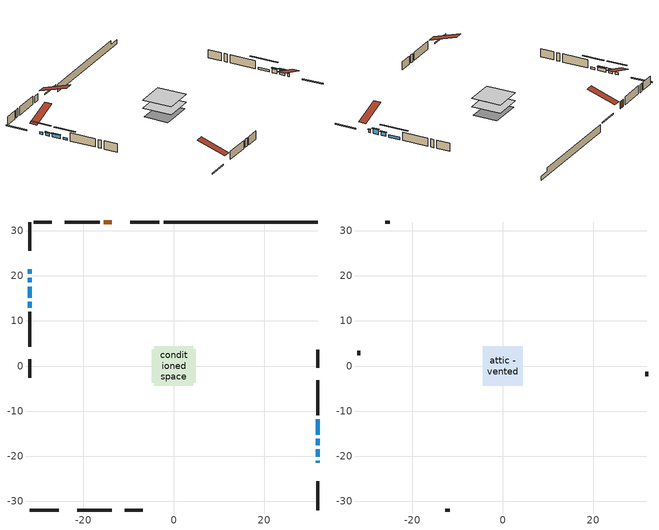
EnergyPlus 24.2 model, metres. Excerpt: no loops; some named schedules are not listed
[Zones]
conditioned space
 floor adiabatic (AdiabaticFloorConstruction): -4.36,-4.36 -4.36,4.36 4.36,4.36 4.36,-4.36 z1.3
 floor foundation (Slab1 construction): -4.88,-3.66 -4.88,3.66 4.88,3.66 4.88,-3.66 z-1.02
 wall outside (RimJoist1 construction): -3.18,31.89 -9.58,31.89 / -31.89,-31.89 -25.49,-31.89 / -31.89,31.89 -31.89,25.49 / 31.89,-31.89 31.89,-25.49 z1.3:1.6
 wall outside (AdiabaticWallConstruction 1): -13.69,31.89 -15.5,31.89 z1.3:3.33
 wall outside (AdiabaticWallConstruction): 31.89,-21.38 31.89,-20.97 / -31.89,19.54 -31.89,18.52 z1.3:2.22; -31.89,21.38 -31.89,20.47 z1.3:2.01; 31.89,-20.05 31.89,-18.47 z1.3:2.72; 31.89,-17.54 31.89,-16.11 z1.3:2.46; -31.89,17.6 -31.89,15.16 z1.3:2.29; 31.89,-15.18 31.89,-11.83 z1.3:1.96; -31.89,14.23 -31.89,12.91 z1.3:1.91
 wall outside (Wall1 construction): -16.43,31.89 -24.12,31.89 / -21.38,-31.89 -13.69,-31.89 / -31.89,11.98 -31.89,4.29 / 31.89,-10.9 31.89,-3.21 z1.3:3.74
 wall outside (Wall3 construction): -26.97,31.89 -30.96,31.89 / -10.84,-31.89 -6.85,-31.89 / -31.89,1.44 -31.89,-2.55 / 31.89,-0.36 31.89,3.63 z1.3:3.74
 wall foundation (FoundationWall1 construction): -2.25,31.89,-1.02 -2.25,31.89,1.3 28.47,31.89,1.3 28.47,31.89,0.22 31.89,31.89,0.22 31.89,31.89,-1.02
 window (WindowConstruction 3): 31.89,-21.38 31.89,-20.98 z1.3:2.21
 window (WindowConstruction 7): -31.89,21.38 -31.89,20.47 z1.3:2.01
 window (WindowConstruction 4): -31.89,19.54 -31.89,18.52 z1.3:2.21
 window (WindowConstruction): 31.89,-20.05 31.89,-18.47 z1.3:2.72
 window (WindowConstruction 1): 31.89,-17.54 31.89,-16.11 z1.3:2.46
 window (WindowConstruction 2): -31.89,17.59 -31.89,15.16 z1.3:2.29
 window (WindowConstruction 5): 31.89,-15.18 31.89,-11.83 z1.3:1.96
 window (WindowConstruction 6): -31.89,14.23 -31.89,12.91 z1.3:1.91
 door (Door): -13.69,31.89 -15.5,31.89 z1.3:3.33
 ceiling adiabatic (AdiabaticFloorConstruction): 4.36,-4.36 4.36,4.36 -4.36,4.36 -4.36,-4.36 z1.3
attic - vented
 floor to conditioned space (Floor1 construction Reversed): -4.38,-4.38 -4.38,4.38 4.38,4.38 4.38,-4.38 z3.74
 wall outside (Wall2 construction): -25.05,31.89 -26.04,31.89 / -12.76,-31.89 -11.77,-31.89 / -31.89,3.36 -31.89,2.37 / 31.89,-2.28 31.89,-1.29 z1.3:3.74
 roof outside (Roof1 construction): -12.76,31.89,3.74 -12.76,23.36,6.58 -10.51,23.36,6.58 -10.51,31.89,3.74; -22.31,-31.89,3.74 -22.31,-23.36,6.58 -24.56,-23.36,6.58 -24.56,-31.89,3.74; -31.89,22.31,3.74 -23.36,22.31,6.58 -23.36,24.56,6.58 -31.89,24.56,3.74; 31.89,-22.31,3.74 23.36,-22.31,6.58 23.36,-24.56,6.58 31.89,-24.56,3.74
shading: 31.89,-20.78 31.89,-21.58 32.3,-21.58 32.3,-20.78 z2.42; -31.89,17.83 -31.89,24.02 -32.3,24.02 -32.3,17.83 z4.65; -31.89,18.32 -31.89,19.74 -32.3,19.74 -32.3,18.32 z2.42; 31.89,-18.27 31.89,-20.25 32.3,-20.25 32.3,-18.27 z2.92; 31.89,-15.91 31.89,-17.74 32.3,-17.74 32.3,-15.91 z2.66; -31.89,14.96 -31.89,17.8 -32.3,17.8 -32.3,14.96 z2.49; 31.89,-9.19 31.89,-17.82 32.3,-17.82 32.3,-9.19 z4.6; -31.89,10.27 -31.89,16.87 -32.3,16.87 -32.3,10.27 z4.55
[Building]
Building 1: Terrain=Suburbs
[Site:Location]
Regina Intl AP_SK: Latitude {deg}=50.43; Longitude {deg}=-104.67; Time Zone {hr}=-6; Elevation {m}=578; Keep Site Location Information=Yes
[Site:GroundTemperature:Shallow]
-2.28208, -4.75844, -4.95676, -3.7816, 0.936024, 5.63167, 9.70254, 12.2813, 12.5004, 10.403, 6.43594, 1.88434
[Site:WaterMainsTemperature]
Calculation Method=Schedule; Temperature Schedule=mains temperature schedule
[Material] Roughness=Rough; Thermal Absorptance=0.9
Name | Thickness {m} | Conductivity {W/m-K} | Density {kg/m3} | Specific Heat {J/kg-K} | Solar Absorptance | Visible Absorptance
asphalt or fiberglass shingles | 0.00635 | 0.162714 | 1121.4 | 1465.45 | 0.84 | 0.84
ceiling loosefill ins | 0.0846667 | 0.0480833 | 16.02 | 1046.75 | 0.7 | 0.7
ceiling stud and cavity | 0.1397 | 0.133789 | 65.682 | 1177.47 | 0.7 | 0.7
concrete 4.0 in. | 0.1016 | 1.803125 | 2242.8 | 837.4 | 0.7 | 0.7
concrete 8.0 in. | 0.2032 | 1.803125 | 2242.8 | 837.4 | 0.7 | 0.7
door material | 0.04445 | 0.0451087 | 512.64 | 1214.23 | 0.7 | 0.7
exterior vertical ins | 0.0427865 | 0.029427 | 32.04 | 1214.23 | 0.7 | 0.7
floor covering | 0.0127 | 0.0433444 | 54.468 | 1339.84 | 0.6 | 0.6
floor rigid ins; wall rigid ins | 0.512978 | 0.029427 | 32.04 | 1214.23 | 0.7 | 0.7
floor stud and cavity | 0.1397 | 1.75129 | 37.0049 | 1207.88 | 0.7 | 0.7
furniture material conditioned space 1 | 0.1524 | 0.115458 | 640.8 | 1214.23 | 0.6 | 0.6
gypsum board | 0.0127 | 0.160291 | 801 | 837.4 | 0.6 | 0.6
gypsum board 1 | 0.0127 | 0.160291 | 801 | 837.4 | 0.7 | 0.7
osb sheathing 0.5 in. | 0.0127 | 0.115458 | 512.64 | 1214.23 | 0.7 | 0.7
osb sheathing 0.75 in. | 0.01905 | 0.115458 | 512.64 | 1214.23 | 0.7 | 0.7
osb sheathing 2.0 in. | 0.0508 | 0.115458 | 512.64 | 1214.23 | 0.7 | 0.7
rim joist stud and cavity | 0.0508 | 0.0284916 | 125.044 | 1163.47 | 0.6 | 0.6
slab rigid ins | 0.0052842 | 0.029427 | 32.04 | 1214.23 | 0.7 | 0.7
wall stud and cavity | 0.1397 | 0.0907762 | 139.0536 | 1170.24 | 0.7 | 0.7
wall stud and cavity 1 | 0.0889 | 6.1454 | 50.32683 | 1063.81 | 0.6 | 0.6
wall stud and cavity 2 | 0.1397 | 0.0945237 | 139.0536 | 1170.24 | 0.7 | 0.7
wall stud and cavity 3 | 0.0889 | 0.380278 | 52.3479 | 1209.89 | 0.7 | 0.7
wall stud and cavity 4 | 0.0889 | 0.391764 | 83.0341 | 1211.67 | 0.7 | 0.7
wood siding | 0.0254 | 0.102417 | 544.68 | 1172.36 | 0.4 | 0.4
wood siding 1 | 0.00254 | 0.102417 | 544.68 | 1172.36 | 0.4 | 0.4
wood siding 2; wood siding 3; wood siding 4 | 0.0254 | 0.102417 | 544.68 | 1172.36 | 0.7 | 0.7
[WindowMaterial:SimpleGlazingSystem]
Name | U-Factor {W/m2-K} | Solar Heat Gain Coefficient
WindowMaterial | 2.90259 | 0.68
WindowMaterial 1 | 1.69375 | 0.57
WindowMaterial 2 | 1.74826 | 0.55
WindowMaterial 3 | 4.92339 | 0.62
WindowMaterial 4 | 3.886591 | 0.68
WindowMaterial 5 | 1.81071 | 0.54
WindowMaterial 6 | 2.96562 | 0.62
WindowMaterial 7 | 2.96619 | 0.62
[Construction]
AdiabaticFloorConstruction: floor stud and cavity, floor rigid ins, osb sheathing 0.75 in., floor covering
AdiabaticWallConstruction: wood siding 3, wall rigid ins, wall stud and cavity 3, gypsum board
AdiabaticWallConstruction 1: wood siding 4, wall rigid ins, wall stud and cavity 3, gypsum board
Door: door material
Floor1 construction Reversed: gypsum board, ceiling stud and cavity, ceiling loosefill ins
FoundationWall1 construction: concrete 8.0 in., gypsum board 1
furniture construction conditioned space 1: furniture material conditioned space 1
PartitionWallConstruction: gypsum board, wall stud and cavity 4, gypsum board
RimJoist1 construction: wood siding 2, osb sheathing 2.0 in., rim joist stud and cavity
Roof1 construction: asphalt or fiberglass shingles
Slab1 construction: slab rigid ins, concrete 4.0 in.
Wall1 construction: wood siding, osb sheathing 0.5 in., wall stud and cavity, gypsum board
Wall2 construction: wood siding 1, wall stud and cavity 1
Wall3 construction: wood siding, osb sheathing 0.5 in., wall stud and cavity 2, gypsum board
WindowConstruction: WindowMaterial
WindowConstruction 1: WindowMaterial 1
WindowConstruction 2: WindowMaterial 2
WindowConstruction 3: WindowMaterial 3
WindowConstruction 4: WindowMaterial 4
WindowConstruction 5: WindowMaterial 5
WindowConstruction 6: WindowMaterial 6
WindowConstruction 7: WindowMaterial 7
[Zone] Multiplier=1; Part of Total Floor Area=Yes
Name | Volume {m3}
attic - vented | 35.3685
conditioned space | 368.5
[Space]
Name | Zone | Volume {m3}
attic - vented 1 | attic - vented | 35.3685
conditioned space 1 | conditioned space | 368.5
[ZoneInfiltration:EffectiveLeakageArea]
infil attic - vented 1: Zone or Space=attic - vented 1; Schedule=Always On Discrete; Effective Air Leakage Area {cm2}=2420.53; Stack Coefficient=0.000367222; Wind Coefficient=1.29475e-05
[ZoneMixing]
whole house fan mix: Zone or Space=attic - vented; Schedule=Always On Continuous; Design Flow Rate Calculation Method=Flow/Zone; Design Flow Rate {m3/s}=0; Source Zone or Space=conditioned space
[SurfaceProperty:ExposedFoundationPerimeter]
Slab1: Exposed Perimeter Calculation Method=TotalExposedPerimeter; Total Exposed Perimeter {m}=34.139
[InternalMass] Zone or ZoneList=conditioned space; Space or SpaceList=conditioned space 1
Name | Construction | Surface Area {m2}
furniture mass conditioned space 1 | furniture construction conditioned space 1 | 58.9401
partition wall mass | PartitionWallConstruction | 147.35
[Lights]
interior lighting: Zone or ZoneList or Space or SpaceList=conditioned space 1; Schedule=interior lighting schedule; Design Level Calculation Method=LightingLevel; Lighting Level {W}=343.2; Return Air Fraction=0; Fraction Radiant=0.6; Fraction Visible=0.2; Fraction Replaceable=1
[People]
occupants: Zone or ZoneList or Space or SpaceList=conditioned space 1; Number of People Schedule=occupants schedule; Number of People Calculation Method=People; Number of People=3; Fraction Radiant=0.314171; Sensible Heat Fraction=0.56303; Activity Level Schedule=occupants activity schedule; Carbon Dioxide Generation Rate {m3/s-W}=0; Enable ASHRAE 55 Comfort Warnings=No; Mean Radiant Temperature Calculation Type=EnclosureAveraged
[ElectricEquipment] Zone or ZoneList or Space or SpaceList=conditioned space 1; Design Level Calculation Method=EquipmentLevel
Name | Schedule | Design Level {W} | Fraction Latent | Fraction Radiant | Fraction Lost
clothes dryer | clothes dryer schedule | 140.772 | 0.015 | 0.081 | 0.85
clothes washer | clothes washer schedule | 32.1985 | 0.03 | 0.162 | 0.7
cooking range | cooking range schedule | 215.147 | 0.08 | 0.432 | 0.2
dishwasher | dishwasher schedule | 66.8632 | 0.3 | 0.18 | 0.4
fridge | fridge schedule | 72.9452 | 0 | 0.6 | 0
mech vent house fan | mech vent house fan schedule | 10 | 0 | 0 | 1
mech vent house fan cfis | mech vent house fan cfis schedule | 0 | 0 | 0 | 0
misc plug loads | misc plug loads schedule | 494.7 | 0.045 | 0.513 | 0.1
whole house fan | Always On Discrete | 0 | 0 | 0 | 1
[OtherEquipment] Zone or ZoneList or Space or SpaceList=conditioned space 1; Design Level Calculation Method=EquipmentLevel
Name | Fuel Type | Schedule | Design Level {W} | Fraction Latent | Fraction Radiant | Fraction Lost
clothes dryer 1 | Electricity | clothes dryer schedule | 0 | 0.015 | 0.081 | 0.85
cooking range 1 | Electricity | cooking range schedule | 0 | 0.08 | 0.432 | 0.2
general water use latent | None | general water use schedule | 62.594 | 1 | 0 | 0
general water use sensible | None | general water use schedule | -61.6891 | 0 | 0.6 | 0
mech vent house fan latent load | None | Always On Discrete | 0 | 1 | 0 | 0
mech vent house fan sensible load | None | Always On Discrete | 0 | 0 | 0 | 0
water heater energy adjustment1 | NaturalGas | Always On Discrete | 0.01 | 0 | 0 | 1
[ZoneInfiltration:DesignFlowRate] Zone or ZoneList or Space or SpaceList=conditioned space 1; Schedule=Always On Discrete; Design Flow Rate Calculation Method=Flow/Zone; Design Flow Rate {m3/s}=0
infil flow; natural vent flow; whole house fan flow
[AvailabilityManager:Scheduled]
central ac and furnace airloop Availability Manager: Schedule=Always On Discrete
[Foundation:Kiva]
Foundation Kiva 1: Initial Indoor Air Temperature {C}=21; Wall Height Above Grade {m}=1.299972; Wall Depth Below Slab {m}=0.2032; Custom Block Material Name 1=exterior vertical ins; Custom Block Depth 1 {m}=2.31999; Custom Block X Position 1 {m}=0.2159; Custom Block Z Position 1 {m}=0
[Foundation:Kiva:Settings]
Soil Conductivity {W/m-K}=0.849921; Soil Density {kg/m3}=1842.3; Soil Specific Heat {J/kg-K}=418.7; Ground Solar Absorptivity=0.9; Ground Thermal Absorptivity=0.9; Ground Surface Roughness {m}=0.03; Far-Field Width {m}=40; Deep-Ground Boundary Condition=ZeroFlux; Deep-Ground Depth {m}=40; Minimum Cell Dimension {m}=0.2; Maximum Cell Growth Coefficient=3; Simulation Timestep=Timestep
[Exterior:Lights]
exterior lighting: Schedule=exterior lighting schedule; Design Level {W}=75.6
[EnergyManagementSystem:GlobalVariable]
central_ac_and_furnace_airloop_Fan_RTF
infil_program_Qfan
infil_program_Qinf
natural_vent_program_Qnv
natural_vent_program_Qwhf
[EnergyManagementSystem:Sensor]
Name | Output:Variable or Output:Meter Index Key | Output:Variable or Output:Meter
airflow_gain | infil flow | Infiltration Sensible Heat Gain Energy
airflow_gain_1 | natural vent flow | Infiltration Sensible Heat Gain Energy
airflow_gain_2 | whole house fan flow | Infiltration Sensible Heat Gain Energy
airflow_loss | infil flow | Infiltration Sensible Heat Loss Energy
airflow_loss_1 | natural vent flow | Infiltration Sensible Heat Loss Energy
airflow_loss_2 | whole house fan flow | Infiltration Sensible Heat Loss Energy
clg_load_cond |  | Cooling:EnergyTransfer:Zone:CONDITIONED SPACE
clg_sp_s; clg_sp_s_1 | cooling setpoint | Schedule Value
clothes_dryer_exhaust_0_sch_s | clothes dryer exhaust 0 schedule | Schedule Value
cool_season | cooling season schedule | Schedule Value
htg_load_cond |  | Heating:EnergyTransfer:Zone:CONDITIONED SPACE
htg_sp_s; htg_sp_s_1 | heating setpoint | Schedule Value
ig_ee_conv | clothes dryer | Electric Equipment Convective Heating Energy
ig_ee_conv_2 | cooking range | Electric Equipment Convective Heating Energy
ig_ee_conv_4 | fridge | Electric Equipment Convective Heating Energy
ig_ee_conv_5 | misc plug loads | Electric Equipment Convective Heating Energy
ig_ee_conv_6 | whole house fan | Electric Equipment Convective Heating Energy
ig_ee_rad | clothes dryer | Electric Equipment Radiant Heating Energy
ig_ee_rad_2 | cooking range | Electric Equipment Radiant Heating Energy
ig_ee_rad_4 | fridge | Electric Equipment Radiant Heating Energy
ig_ee_rad_5 | misc plug loads | Electric Equipment Radiant Heating Energy
ig_ee_rad_6 | whole house fan | Electric Equipment Radiant Heating Energy
ig_lgt_conv | interior lighting | Lights Convective Heating Energy
ig_lgt_rad | interior lighting | Lights Radiant Heating Energy
ig_lgt_vis | interior lighting | Lights Visible Radiation Heating Energy
ig_oe_conv | clothes dryer 1 | Other Equipment Convective Heating Energy
ig_oe_conv_1 | cooking range 1 | Other Equipment Convective Heating Energy
ig_oe_conv_2 | general water use latent | Other Equipment Convective Heating Energy
ig_oe_conv_3 | general water use sensible | Other Equipment Convective Heating Energy
ig_oe_conv_4 | water heater energy adjustment1 | Other Equipment Convective Heating Energy
ig_oe_rad | clothes dryer 1 | Other Equipment Radiant Heating Energy
ig_oe_rad_1 | cooking range 1 | Other Equipment Radiant Heating Energy
ig_oe_rad_2 | general water use latent | Other Equipment Radiant Heating Energy
ig_oe_rad_3 | general water use sensible | Other Equipment Radiant Heating Energy
ig_oe_rad_4 | water heater energy adjustment1 | Other Equipment Radiant Heating Energy
ig_ppl_conv | occupants | People Convective Heating Energy
ig_ppl_rad | occupants | People Radiant Heating Energy
im_conv | furniture mass conditioned space 1 | Surface Inside Face Convection Heat Gain Energy
im_conv_1 | partition wall mass | Surface Inside Face Convection Heat Gain Energy
im_ig | furniture mass conditioned space 1 | Surface Inside Face Internal Gains Radiation Heat Gain Energy
im_ig_1 | partition wall mass | Surface Inside Face Internal Gains Radiation Heat Gain Energy
im_lgt | furniture mass conditioned space 1 | Surface Inside Face Lights Radiation Heat Gain Energy
im_lgt_1 | partition wall mass | Surface Inside Face Lights Radiation Heat Gain Energy
im_sol | furniture mass conditioned space 1 | Surface Inside Face Solar Radiation Heat Gain Energy
im_sol_1 | partition wall mass | Surface Inside Face Solar Radiation Heat Gain Energy
im_surf | furniture mass conditioned space 1 | Surface Inside Face Net Surface Thermal Radiation Heat Gain Energy
im_surf_1 | partition wall mass | Surface Inside Face Net Surface Thermal Radiation Heat Gain Energy
mv_conv | mech vent house fan | Electric Equipment Convective Heating Energy
mv_conv_1 | mech vent house fan cfis | Electric Equipment Convective Heating Energy
mv_conv_2 | mech vent house fan latent load | Other Equipment Convective Heating Energy
mv_conv_3 | mech vent house fan sensible load | Other Equipment Convective Heating Energy
mv_rad | mech vent house fan | Electric Equipment Radiant Heating Energy
mv_rad_1 | mech vent house fan cfis | Electric Equipment Radiant Heating Energy
mv_rad_2 | mech vent house fan latent load | Other Equipment Radiant Heating Energy
mv_rad_3 | mech vent house fan sensible load | Other Equipment Radiant Heating Energy
natural_vent_s | natural vent schedule | Schedule Value
out_pb_s |  | Site Outdoor Air Barometric Pressure
out_wt_s |  | Site Outdoor Air Humidity Ratio
site_vw_s |  | Site Wind Speed
ss_back_out | Window1 | Surface Window Shortwave from Zone Back Out Window Heat Transfer Rate
ss_back_out_1 | Window10 | Surface Window Shortwave from Zone Back Out Window Heat Transfer Rate
ss_back_out_2 | Window2 | Surface Window Shortwave from Zone Back Out Window Heat Transfer Rate
ss_back_out_3 | Window3 | Surface Window Shortwave from Zone Back Out Window Heat Transfer Rate
ss_back_out_4 | Window4 | Surface Window Shortwave from Zone Back Out Window Heat Transfer Rate
ss_back_out_5 | Window5 | Surface Window Shortwave from Zone Back Out Window Heat Transfer Rate
ss_back_out_6 | Window7 | Surface Window Shortwave from Zone Back Out Window Heat Transfer Rate
ss_back_out_7 | Window9 | Surface Window Shortwave from Zone Back Out Window Heat Transfer Rate
ss_conv | Door1 | Surface Inside Face Convection Heat Gain Energy
ss_conv_1 | Window1 | Surface Inside Face Convection Heat Gain Energy
ss_conv_2 | Window10 | Surface Inside Face Convection Heat Gain Energy
ss_conv_3 | Window2 | Surface Inside Face Convection Heat Gain Energy
ss_conv_4 | Window3 | Surface Inside Face Convection Heat Gain Energy
ss_conv_5 | Window4 | Surface Inside Face Convection Heat Gain Energy
ss_conv_6 | Window5 | Surface Inside Face Convection Heat Gain Energy
ss_conv_7 | Window7 | Surface Inside Face Convection Heat Gain Energy
ss_conv_8 | Window9 | Surface Inside Face Convection Heat Gain Energy
ss_ig | Door1 | Surface Inside Face Internal Gains Radiation Heat Gain Energy
ss_ig_1 | Window1 | Surface Inside Face Internal Gains Radiation Heat Gain Energy
ss_ig_2 | Window10 | Surface Inside Face Internal Gains Radiation Heat Gain Energy
ss_ig_3 | Window2 | Surface Inside Face Internal Gains Radiation Heat Gain Energy
ss_ig_4 | Window3 | Surface Inside Face Internal Gains Radiation Heat Gain Energy
ss_ig_5 | Window4 | Surface Inside Face Internal Gains Radiation Heat Gain Energy
ss_ig_6 | Window5 | Surface Inside Face Internal Gains Radiation Heat Gain Energy
ss_ig_7 | Window7 | Surface Inside Face Internal Gains Radiation Heat Gain Energy
ss_ig_8 | Window9 | Surface Inside Face Internal Gains Radiation Heat Gain Energy
ss_lgt | Door1 | Surface Inside Face Lights Radiation Heat Gain Energy
ss_sol | Door1 | Surface Inside Face Solar Radiation Heat Gain Energy
ss_surf | Door1 | Surface Inside Face Net Surface Thermal Radiation Heat Gain Energy
ss_surf_1 | Window1 | Surface Inside Face Net Surface Thermal Radiation Heat Gain Energy
ss_surf_2 | Window10 | Surface Inside Face Net Surface Thermal Radiation Heat Gain Energy
ss_surf_3 | Window2 | Surface Inside Face Net Surface Thermal Radiation Heat Gain Energy
ss_surf_4 | Window3 | Surface Inside Face Net Surface Thermal Radiation Heat Gain Energy
ss_surf_5 | Window4 | Surface Inside Face Net Surface Thermal Radiation Heat Gain Energy
ss_surf_6 | Window5 | Surface Inside Face Net Surface Thermal Radiation Heat Gain Energy
ss_surf_7 | Window7 | Surface Inside Face Net Surface Thermal Radiation Heat Gain Energy
ss_surf_8 | Window9 | Surface Inside Face Net Surface Thermal Radiation Heat Gain Energy
ss_trans_in | Window1 | Surface Window Transmitted Solar Radiation Rate
ss_trans_in_1 | Window10 | Surface Window Transmitted Solar Radiation Rate
ss_trans_in_2 | Window2 | Surface Window Transmitted Solar Radiation Rate
ss_trans_in_3 | Window3 | Surface Window Transmitted Solar Radiation Rate
ss_trans_in_4 | Window4 | Surface Window Transmitted Solar Radiation Rate
ss_trans_in_5 | Window5 | Surface Window Transmitted Solar Radiation Rate
ss_trans_in_6 | Window7 | Surface Window Transmitted Solar Radiation Rate
ss_trans_in_7 | Window9 | Surface Window Transmitted Solar Radiation Rate
ss_trans_out | Window1 | Surface Inside Face Initial Transmitted Diffuse Transmitted Out Window Solar Radiation Rate
ss_trans_out_1 | Window10 | Surface Inside Face Initial Transmitted Diffuse Transmitted Out Window Solar Radiation Rate
ss_trans_out_2 | Window2 | Surface Inside Face Initial Transmitted Diffuse Transmitted Out Window Solar Radiation Rate
ss_trans_out_3 | Window3 | Surface Inside Face Initial Transmitted Diffuse Transmitted Out Window Solar Radiation Rate
ss_trans_out_4 | Window4 | Surface Inside Face Initial Transmitted Diffuse Transmitted Out Window Solar Radiation Rate
ss_trans_out_5 | Window5 | Surface Inside Face Initial Transmitted Diffuse Transmitted Out Window Solar Radiation Rate
ss_trans_out_6 | Window7 | Surface Inside Face Initial Transmitted Diffuse Transmitted Out Window Solar Radiation Rate
ss_trans_out_7 | Window9 | Surface Inside Face Initial Transmitted Diffuse Transmitted Out Window Solar Radiation Rate
s_conv | Floor1 | Surface Inside Face Convection Heat Gain Energy
s_conv_1 | FoundationWall1 | Surface Inside Face Convection Heat Gain Energy
s_conv_10 | Wall1:180 | Surface Inside Face Convection Heat Gain Energy
s_conv_11 | Wall1:270 | Surface Inside Face Convection Heat Gain Energy
s_conv_12 | Wall1:90 | Surface Inside Face Convection Heat Gain Energy
s_conv_13 | Wall3:0 | Surface Inside Face Convection Heat Gain Energy
s_conv_14 | Wall3:180 | Surface Inside Face Convection Heat Gain Energy
s_conv_15 | Wall3:270 | Surface Inside Face Convection Heat Gain Energy
s_conv_16 | Wall3:90 | Surface Inside Face Convection Heat Gain Energy
s_conv_2 | inferred conditioned ceiling | Surface Inside Face Convection Heat Gain Energy
s_conv_3 | inferred conditioned floor | Surface Inside Face Convection Heat Gain Energy
s_conv_4 | RimJoist1:0 | Surface Inside Face Convection Heat Gain Energy
s_conv_5 | RimJoist1:180 | Surface Inside Face Convection Heat Gain Energy
s_conv_6 | RimJoist1:270 | Surface Inside Face Convection Heat Gain Energy
s_conv_7 | RimJoist1:90 | Surface Inside Face Convection Heat Gain Energy
s_conv_8 | Slab1 | Surface Inside Face Convection Heat Gain Energy
s_conv_9 | Wall1:0 | Surface Inside Face Convection Heat Gain Energy
s_ig | Floor1 | Surface Inside Face Internal Gains Radiation Heat Gain Energy
s_ig_1 | FoundationWall1 | Surface Inside Face Internal Gains Radiation Heat Gain Energy
s_ig_10 | Wall1:180 | Surface Inside Face Internal Gains Radiation Heat Gain Energy
s_ig_11 | Wall1:270 | Surface Inside Face Internal Gains Radiation Heat Gain Energy
s_ig_12 | Wall1:90 | Surface Inside Face Internal Gains Radiation Heat Gain Energy
s_ig_13 | Wall3:0 | Surface Inside Face Internal Gains Radiation Heat Gain Energy
s_ig_14 | Wall3:180 | Surface Inside Face Internal Gains Radiation Heat Gain Energy
s_ig_15 | Wall3:270 | Surface Inside Face Internal Gains Radiation Heat Gain Energy
s_ig_16 | Wall3:90 | Surface Inside Face Internal Gains Radiation Heat Gain Energy
s_ig_2 | inferred conditioned ceiling | Surface Inside Face Internal Gains Radiation Heat Gain Energy
s_ig_3 | inferred conditioned floor | Surface Inside Face Internal Gains Radiation Heat Gain Energy
s_ig_4 | RimJoist1:0 | Surface Inside Face Internal Gains Radiation Heat Gain Energy
s_ig_5 | RimJoist1:180 | Surface Inside Face Internal Gains Radiation Heat Gain Energy
s_ig_6 | RimJoist1:270 | Surface Inside Face Internal Gains Radiation Heat Gain Energy
s_ig_7 | RimJoist1:90 | Surface Inside Face Internal Gains Radiation Heat Gain Energy
s_ig_8 | Slab1 | Surface Inside Face Internal Gains Radiation Heat Gain Energy
s_ig_9 | Wall1:0 | Surface Inside Face Internal Gains Radiation Heat Gain Energy
s_lgt | Floor1 | Surface Inside Face Lights Radiation Heat Gain Energy
s_lgt_1 | FoundationWall1 | Surface Inside Face Lights Radiation Heat Gain Energy
s_lgt_10 | Wall1:180 | Surface Inside Face Lights Radiation Heat Gain Energy
s_lgt_11 | Wall1:270 | Surface Inside Face Lights Radiation Heat Gain Energy
s_lgt_12 | Wall1:90 | Surface Inside Face Lights Radiation Heat Gain Energy
s_lgt_13 | Wall3:0 | Surface Inside Face Lights Radiation Heat Gain Energy
s_lgt_14 | Wall3:180 | Surface Inside Face Lights Radiation Heat Gain Energy
s_lgt_15 | Wall3:270 | Surface Inside Face Lights Radiation Heat Gain Energy
s_lgt_16 | Wall3:90 | Surface Inside Face Lights Radiation Heat Gain Energy
s_lgt_2 | inferred conditioned ceiling | Surface Inside Face Lights Radiation Heat Gain Energy
s_lgt_3 | inferred conditioned floor | Surface Inside Face Lights Radiation Heat Gain Energy
s_lgt_4 | RimJoist1:0 | Surface Inside Face Lights Radiation Heat Gain Energy
s_lgt_5 | RimJoist1:180 | Surface Inside Face Lights Radiation Heat Gain Energy
s_lgt_6 | RimJoist1:270 | Surface Inside Face Lights Radiation Heat Gain Energy
s_lgt_7 | RimJoist1:90 | Surface Inside Face Lights Radiation Heat Gain Energy
s_lgt_8 | Slab1 | Surface Inside Face Lights Radiation Heat Gain Energy
s_lgt_9 | Wall1:0 | Surface Inside Face Lights Radiation Heat Gain Energy
s_sol | Floor1 | Surface Inside Face Solar Radiation Heat Gain Energy
s_sol_1 | FoundationWall1 | Surface Inside Face Solar Radiation Heat Gain Energy
s_sol_10 | Wall1:180 | Surface Inside Face Solar Radiation Heat Gain Energy
s_sol_11 | Wall1:270 | Surface Inside Face Solar Radiation Heat Gain Energy
s_sol_12 | Wall1:90 | Surface Inside Face Solar Radiation Heat Gain Energy
s_sol_13 | Wall3:0 | Surface Inside Face Solar Radiation Heat Gain Energy
s_sol_14 | Wall3:180 | Surface Inside Face Solar Radiation Heat Gain Energy
